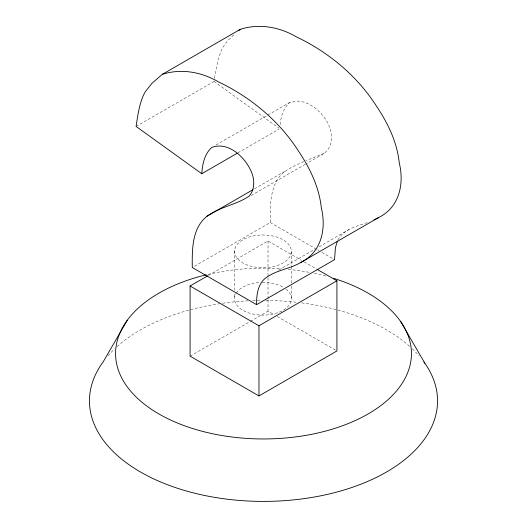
<?xml version="1.0" encoding="UTF-8"?>
<svg xmlns="http://www.w3.org/2000/svg" width="527" height="527" viewBox="0 0 527 527"><rect width="100%" height="100%" fill="white"/><g stroke="black" fill="none" stroke-linecap="round" stroke-linejoin="round"><path stroke-width="0.4" stroke-dasharray="2.63 1.98" d="M280.18 124.642C280.838 116.434 283.513 108.187 289.692 102.436C313.67 93.121 346.582 135.077 324.184 153.357L306.47 163.581M136.091 126.427L214.034 81.428L214.397 79.063M214.522 78.273L217.895 60.348L221.011 51.119A84.313 48.675 60 0 1 223.527 46.297L227.657 40.731L234.996 33.642M337.899 239.93C343.703 229.291 356.799 226.287 367.405 222.513M303.875 161.552C293.46 166.374 281.26 170.906 276.108 181.993C269.771 194.456 270.232 208.929 270.226 222.532L192.283 267.532M216.004 144.978L289.692 102.436M237.901 152.856L279 129.135M254.482 188.824L284.955 171.229M251.201 195.491L305.765 163.989M208.508 275.371L268.026 241.004L301.404 260.272M278.671 270.114L314.803 249.251M319.059 246.794L348.815 229.614M190.082 356.166L249.607 321.806M250.312 321.398L268.026 311.167L274.422 314.856M324.184 153.357L305.989 160.663M270.226 222.532L316.879 249.469M317.583 249.877L318.993 250.694M321.826 252.321L334.546 259.666M304.244 261.912L316.319 268.889M277.261 316.496L336.206 350.527M214.034 81.428L279.04 128.245M291.345 251.807A28.392 16.39 0 0 1 248.112 265.331A28.392 16.39 0 0 1 249.442 236.952A28.392 16.39 0 0 1 291.345 251.807L291.345 265.687M291.345 266.504L291.345 283.658M291.345 286.108L291.345 299.171M268.026 241.004L268.026 276.899M268.026 277.716L268.026 298.928M268.026 299.744L268.026 311.167M234.587 250.918L234.587 290.12M234.587 294.204L234.587 298.289M108.028 355.758A174.042 100.479 0 0 1 114.675 348.821M117.106 346.582A174.042 100.479 0 0 1 219.449 303.71M222.677 303.242A174.042 100.479 0 0 1 247.835 300.845M252.696 300.634A174.042 100.479 0 0 1 260.852 300.449M265.766 300.449A174.042 100.479 0 0 1 297.584 302.386M301.714 302.893A174.042 100.479 0 0 1 409.782 346.476M412.266 348.775A174.042 100.479 0 0 1 419.084 355.89M208.027 274.376A147.935 85.407 0 0 1 281.596 268.783M288.15 269.337A147.935 85.407 0 0 1 309.454 272.367M314.237 273.322A147.935 85.407 0 0 1 326.957 276.398M286.023 289.165A28.392 16.39 0 0 1 267.308 314.929A28.392 16.39 0 0 1 235.984 293.638M236.32 293.078A28.392 16.39 0 0 1 259.132 282.492M262.196 282.347A28.392 16.39 0 0 1 284.099 287.782"/><path stroke-width="0.79" d="M253.065 189.641L207.012 216.228C191.762 228.283 192.124 249.956 192.283 267.532L256.603 304.665C256.392 294.198 258.098 281.853 268.21 276.28C278.032 269.877 290.193 268.618 300.304 262.749L378.248 217.75C399.341 207.559 404.44 184.167 399.268 162.889C397.147 142.435 388.103 123.562 376.805 106.658C357.477 76.151 328.776 52.298 296.279 36.791C279.409 26.969 259.146 23.247 240.272 29.341L162.329 74.34L152.04 83.233L145.584 91.296A84.313 48.675 60 0 0 143.067 96.118C138.99 105.729 137.685 116.197 136.091 126.427L201.762 173.726L237.19 153.271M201.762 173.726C202.473 164.253 204.357 154.134 211.749 147.435C228.902 141.032 246.149 158.159 251.853 173.014C254.706 180.504 254.686 189.68 249.291 196.018C236.478 204.898 219.759 206.795 207.012 216.228M337.412 241.135L335.435 247.538L334.546 259.666L256.603 304.665M127.297 320.212L103.266 361.7A174.042 100.479 0 0 0 263.21 501.401A174.042 100.479 0 0 0 423.958 362.003M238.514 30.777L240.272 29.341M300.304 262.749C321.398 252.558 326.496 229.166 321.332 207.888C319.204 187.434 310.159 168.561 298.862 151.657C279.541 121.151 250.832 97.297 218.336 81.79C201.466 71.968 181.202 68.246 162.329 74.34M317.03 269.297L336.918 280.779L336.918 350.942L258.974 395.942L190.082 356.166L190.082 286.003L207.796 275.779M190.082 286.003L258.974 325.778L336.918 280.779M378.248 217.75L374.032 219.864M400.639 321.523L424.841 363.241M258.974 325.778L258.974 395.942M333.4 278.276A147.935 85.407 0 0 1 374.763 409.841A147.935 85.407 0 0 1 143.43 403.445A147.935 85.407 0 0 1 206.373 274.771"/></g></svg>
